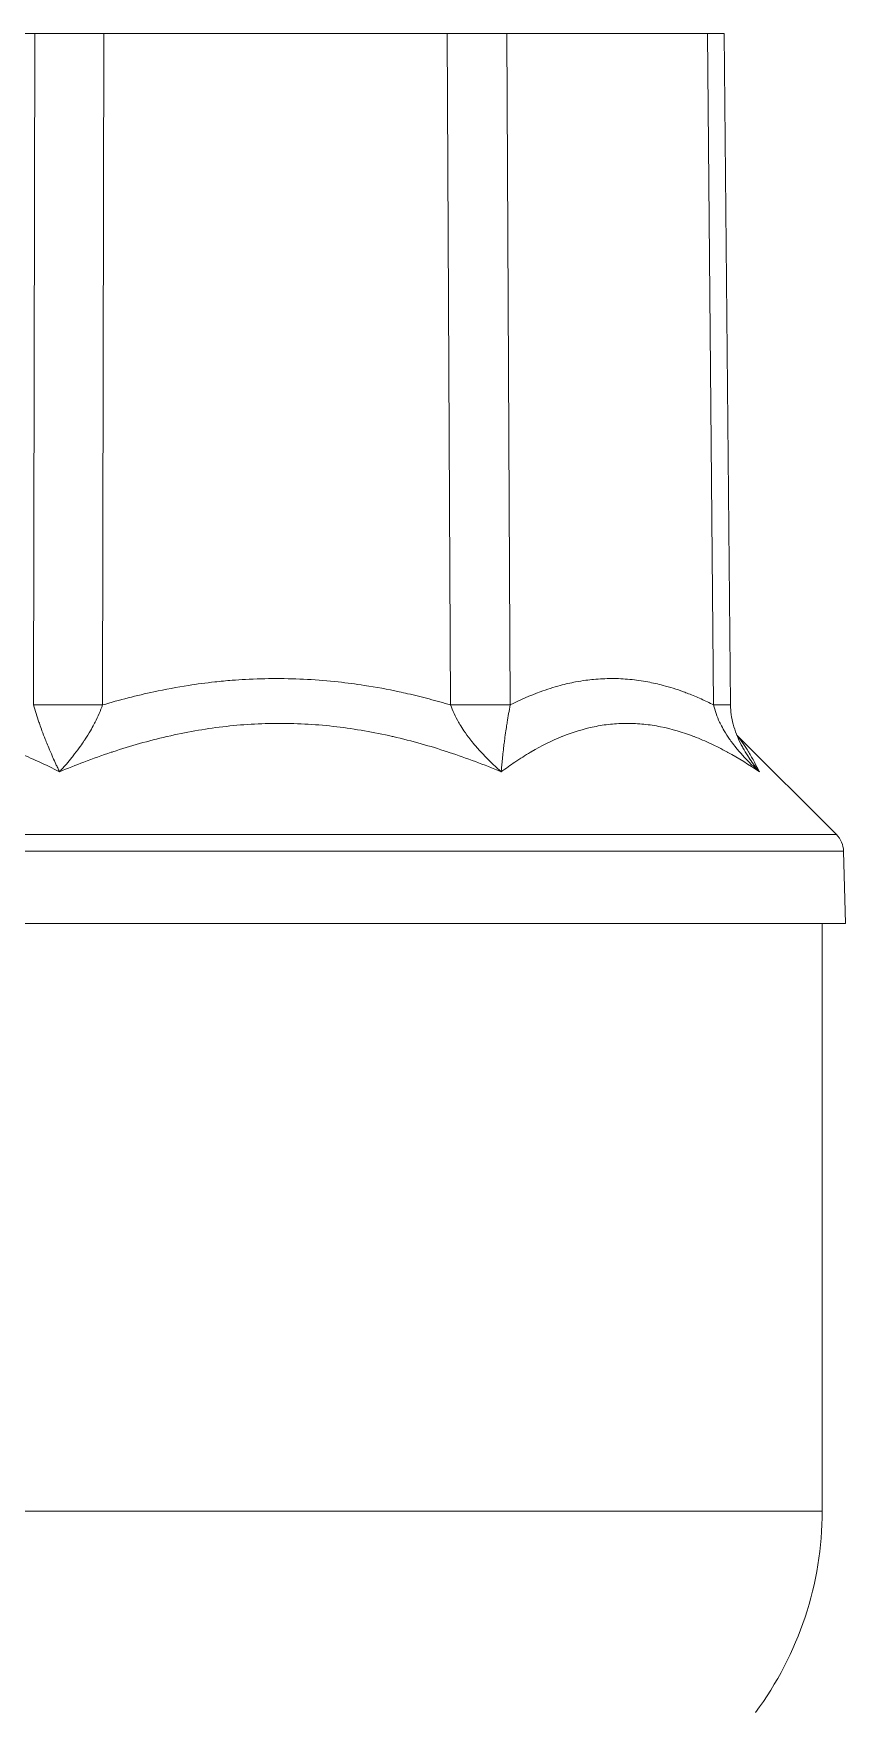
# Model space of a CAD drawing. Header units: metres. Extents: x 78 to 178, y -74 to 157.
# Drawn here: x 119.0606 to 119.1011, y -58.6127 to -58.529 of the extents above; entities that cross this region are included whole.
import ezdxf

# ---------------------------------------------------------------- set-up
doc = ezdxf.new("R2010")
doc.units = ezdxf.units.M
doc.layers.add('01_Fina', color=252, linetype='Continuous', lineweight=15)

# ---------------------------------------------------------------- blocks, each defined once
blk = doc.blocks.new('110-32-frente')
at = {"layer": '01_Fina', "linetype": 'Continuous', "lineweight": 5}
for p, q in [((7.745967842813628, 3.67772370488722), (7.760167069488468, 3.67772370488722)), ((7.760097828367043, 3.644252056249837), (7.760167069488468, 3.67772370488722)), ((7.763602161145557, 3.67772370488722), (7.760167069488468, 3.67772370488722)), ((7.763602161145557, 3.67772370488722), (7.76353292005092, 3.644252069199463)), ((7.763602161145557, 3.67772370488722), (7.780712196828644, 3.67772370488722)), ((7.780881374573831, 3.644252055318496), (7.780712196828644, 3.67772370488722)), ((7.783686353403637, 3.67772370488722), (7.780712196828644, 3.67772370488722)), ((7.783686353403637, 3.67772370488722), (7.79368437124451, 3.67772370488722)), ((7.783686353403637, 3.67772370488722), (7.783855531078664, 3.644252069199463)), ((7.793992865820974, 3.644252056249837), (7.79368437124451, 3.67772370488722)), ((7.794523174662827, 3.67772370488722), (7.79368437124451, 3.67772370488722)), ((7.794523174662827, 3.67772370488722), (7.794831648359875, 3.644254321665311)), ((7.795147540233492, 3.642750358446939), (7.800109551596584, 3.637788347083848)), ((7.800109551596584, 3.637788347083848), (7.735459163479312, 3.637788347083848)), ((7.800465293057826, 3.636960336407067), (7.735103422018063, 3.636960336407067)), ((7.800465293057826, 3.636960336407067), (7.800559599861145, 3.63335890488722)), ((7.73500911521475, 3.63335890488722), (7.800559599861145, 3.63335890488722)), ((7.799400357537947, 3.604063601885701), (7.799400357537947, 3.63335890488722)), ((7.799400357537947, 3.604063601885701), (7.743530649668507, 3.604063601885701))]:
    blk.add_line(p, q, dxfattribs=at)
for centre, radius, start, end in [((7.799249709750661, 3.636928505237925), 0.001216, 1.499999999991728, 44.99999999998863), ((7.782568357537946, 3.604063601885701), 0.016832, 323.3805031614418, 0)]:
    blk.add_arc(centre, radius, start, end, dxfattribs=at)
for centre, major_axis, ratio, start_param, end_param in [((7.762746054646591, 3.644211927136169), (-0.0045999901576133, 9.5157690356e-06), 0.009216182269648, 4.540504585501212, 5.325871301470818), ((7.780094509099343, 3.644211927136172), (-0.0045999412440642, -2.32497560566e-05), 0.0079795160769613, 3.75507672134932, 4.540443445293356), ((7.790231843722294, 3.644211927136169), (0.0045998046375796, 4.23945291419e-05), 0.0020685575872895, 4.0769851007e-06, 0.6134666573932587)]:
    blk.add_ellipse(centre, major_axis=major_axis, ratio=ratio, start_param=start_param, end_param=end_param, dxfattribs=at)
for points, knots in [([(7.76353292005092, 3.644252069199463), (7.764381765185674, 3.644504129608237), (7.765236168612182, 3.644723958989462), (7.766096447348112, 3.64490786076865), (7.766666189225277, 3.645029654485632), (7.767238508740932, 3.645135686585451), (7.767813723312166, 3.645225042129069), (7.768248808293286, 3.645292629525067), (7.768685587530327, 3.645350669930053), (7.769123937103963, 3.645398742162843), (7.769412882418906, 3.645430429763973), (7.769702510016379, 3.645457786793141), (7.769992940623396, 3.645480711258468), (7.770214043269958, 3.645498163482272), (7.770435576724885, 3.64551304390336), (7.770657671227433, 3.645525311450156), (7.771169889575483, 3.645553604192581), (7.771685093292724, 3.645568009133459), (7.772199626785059, 3.645568120628055), (7.772717326448919, 3.645568232808727), (7.773233512581222, 3.645553901997498), (7.773747664674453, 3.645525573296765), (7.774260359263749, 3.645497324901442), (7.774771031598731, 3.6454551577329), (7.775279989702398, 3.645399504187821), (7.775715102973926, 3.645351925426627), (7.776148963250308, 3.645294489372837), (7.776581714131688, 3.6452275318413), (7.777161304254597, 3.645137854556741), (7.777738679407598, 3.645031144408617), (7.778314042348724, 3.644908262104007), (7.778456693903713, 3.644877795505308), (7.778599221757296, 3.644846334754724), (7.778741615661097, 3.644813897736732), (7.779100719323857, 3.644732094712452), (7.779459105818084, 3.644644060129614), (7.779816657998202, 3.644550048470978), (7.780172726937658, 3.644456426802733), (7.780527969028058, 3.644356877249389), (7.780881367312781, 3.644252044114136)], [0, 0, 0, 0, 0.1503962124831466, 0.1503962124831466, 0.1503962124831466, 0.2499999999999996, 0.2499999999999996, 0.2499999999999996, 0.3253390372532531, 0.3253390372532531, 0.3253390372532531, 0.3749999999999996, 0.3749999999999996, 0.3749999999999996, 0.4128065191092734, 0.4128065191092734, 0.4128065191092734, 0.4999999999999996, 0.4999999999999996, 0.4999999999999996, 0.5877300242257815, 0.5877300242257815, 0.5877300242257815, 0.6752113538383816, 0.6752113538383816, 0.6752113538383816, 0.7499999999999997, 0.7499999999999997, 0.7499999999999997, 0.8501656206526904, 0.8501656206526904, 0.8501656206526904, 0.8749999999999996, 0.8749999999999996, 0.8749999999999996, 0.9376299044250336, 0.9376299044250336, 0.9376299044250336, 1, 1, 1, 1]), ([(7.783855531078714, 3.644252069199463), (7.78434994749584, 3.644504121420531), (7.784847762727864, 3.64472393442038), (7.785349501769318, 3.644907890970657), (7.78568121158252, 3.645029508361147), (7.786014636274053, 3.645135453554321), (7.78634980722095, 3.645224745715149), (7.78660387014407, 3.645292430064294), (7.786859015457133, 3.645350559799727), (7.787115165724693, 3.645398698645184), (7.787283547551588, 3.645430342987467), (7.787452363621711, 3.645457670619126), (7.787621690538742, 3.645480579936503), (7.787751070096817, 3.645498084521182), (7.787880734120384, 3.645513007073033), (7.788010750425585, 3.645525304003019), (7.78830975010031, 3.645553583364289), (7.788610613326526, 3.64556798375597), (7.788910944743867, 3.64556811605091), (7.78921364923697, 3.645568249391181), (7.78951549516465, 3.645553923279639), (7.789816325900822, 3.645525573756192), (7.79011600454487, 3.645497332802975), (7.790414675836708, 3.645455175570944), (7.790712434755711, 3.645399529905549), (7.790966804102495, 3.645351992953159), (7.791220507558335, 3.645294611935952), (7.791473621135522, 3.645227719659423), (7.791813083688473, 3.645138007273331), (7.792151372147861, 3.645031231468511), (7.79248862350959, 3.644908244041623), (7.792572029368329, 3.644877827939222), (7.792655371791241, 3.644846420263366), (7.792738641379813, 3.644814040400511), (7.792949209391416, 3.644732159806959), (7.793159430754236, 3.644644021163177), (7.793369164576631, 3.644549908359039), (7.793577736937669, 3.644456316731623), (7.793785827419256, 3.644356816677782), (7.793992861928217, 3.644252045797236)], [0, 0, 0, 0, 0.1505008491670417, 0.1505008491670417, 0.1505008491670417, 0.2500000000000002, 0.2500000000000002, 0.2500000000000002, 0.3254213494405178, 0.3254213494405178, 0.3254213494405178, 0.3750000000000001, 0.3750000000000001, 0.3750000000000001, 0.4128821277306659, 0.4128821277306659, 0.4128821277306659, 0.5, 0.5, 0.5, 0.5878062361857858, 0.5878062361857858, 0.5878062361857858, 0.6752762006393703, 0.6752762006393703, 0.6752762006393703, 0.7499999999999999, 0.7499999999999999, 0.7499999999999999, 0.8502156106320498, 0.8502156106320498, 0.8502156106320498, 0.8749999999999998, 0.8749999999999998, 0.8749999999999998, 0.9376735363665988, 0.9376735363665988, 0.9376735363665988, 1, 1, 1, 1]), ([(7.760097831638844, 3.644252057822658), (7.760139159739836, 3.644107164199482), (7.760182011277869, 3.64396415840795), (7.760225403549527, 3.643825374347677), (7.760271468931434, 3.643678040721297), (7.760318171410312, 3.643535353148415), (7.760365469604544, 3.643396261953839), (7.760378351599214, 3.643358379492234), (7.760391279097568, 3.643320763133651), (7.760404258959582, 3.643283375895412), (7.760441332450858, 3.643176589286294), (7.760478724268822, 3.643071982625652), (7.760516439717484, 3.642969153141432), (7.760569789540418, 3.642823697234923), (7.760623781164107, 3.642681804095762), (7.760678343981503, 3.642542866010241), (7.760695007092018, 3.642500435271073), (7.760711723987122, 3.642458280435594), (7.760728467211961, 3.642416442751827), (7.760768783185604, 3.642315701886674), (7.760809357783778, 3.642216539147405), (7.760849849119786, 3.642119506746542), (7.760908792133683, 3.641978257217221), (7.760967567557081, 3.641841490647696), (7.761026470218255, 3.641707687458719), (7.761037834770009, 3.641681871761498), (7.761049204107088, 3.641656166930473), (7.761060577331804, 3.641630570604885), (7.761109740304639, 3.641519925516039), (7.761158457995684, 3.641412460002072), (7.761207031563131, 3.641307127037684), (7.761237471594675, 3.64124111708768), (7.761267856771162, 3.641175945081624), (7.761298474087219, 3.641110943464076), (7.761329124677416, 3.641045871204397), (7.761360009207166, 3.640980967211756), (7.761390448643197, 3.64091759981094)], [2.7834320045e-06, 2.7834320045e-06, 2.7834320045e-06, 2.7834320045e-06, 0.1063511576115379, 0.1063511576115379, 0.1063511576115379, 0.2192509502596411, 0.2192509502596411, 0.2192509502596411, 0.25, 0.25, 0.25, 0.3378264057480204, 0.3378264057480204, 0.3378264057480204, 0.4620599323520904, 0.4620599323520904, 0.4620599323520904, 0.5, 0.5, 0.5, 0.5913558040144002, 0.5913558040144002, 0.5913558040144002, 0.7243419426946223, 0.7243419426946223, 0.7243419426946223, 0.75, 0.75, 0.75, 0.8609119361817821, 0.8609119361817821, 0.8609119361817821, 0.9304181102913244, 0.9304181102913244, 0.9304181102913244, 0.9999998219742152, 0.9999998219742152, 0.9999998219742152, 0.9999998219742152]), ([(7.76353292005092, 3.644252069199463), (7.763482457645466, 3.644107171685198), (7.763426331603299, 3.643964162040308), (7.763366623092984, 3.643825374347677), (7.763303237996047, 3.643678040721294), (7.763235781883267, 3.643535353148415), (7.763165059290586, 3.643396261953839), (7.763145797496839, 3.64335837949223), (7.763126289588939, 3.643320763133647), (7.763106534322801, 3.643283375895412), (7.763050108708548, 3.643176589286294), (7.762991833697392, 3.643071982625652), (7.762931902557539, 3.642969153141432), (7.762847127861433, 3.642823697234923), (7.762759050627835, 3.642681804095762), (7.762668109953196, 3.642542866010241), (7.762640337294378, 3.642500435271073), (7.762612296065428, 3.642458280435594), (7.762584041584865, 3.642416442751827), (7.762516007684339, 3.642315701886674), (7.762446561758821, 3.642216539147401), (7.762376373132576, 3.642119506746542), (7.762274199937514, 3.641978257217221), (7.762170440694994, 3.641841490647696), (7.762064764167043, 3.641707687458719), (7.762044375166822, 3.641681871761498), (7.762023914489098, 3.641656166930473), (7.762003384104125, 3.641630570604885), (7.761914637527538, 3.641519925516039), (7.761825532769363, 3.641412460002072), (7.761735576268506, 3.641307127037684), (7.761679202424296, 3.64124111708768), (7.76162248886338, 3.641175945081624), (7.7615648815593, 3.641110943464076), (7.76150721167, 3.641045871228044), (7.76144864370859, 3.640980967258928), (7.761390449386957, 3.64091759988003)], [0, 0, 0, 0, 0.1063511576091267, 0.1063511576091267, 0.1063511576091267, 0.219250950259083, 0.219250950259083, 0.219250950259083, 0.25, 0.25, 0.25, 0.3378264057476037, 0.3378264057476037, 0.3378264057476037, 0.462059932351765, 0.462059932351765, 0.462059932351765, 0.5, 0.5, 0.5, 0.5913558040141578, 0.5913558040141578, 0.5913558040141578, 0.7243419426944433, 0.7243419426944433, 0.7243419426944433, 0.75, 0.75, 0.75, 0.8609119361812169, 0.8609119361812169, 0.8609119361812169, 0.9304181102905821, 0.9304181102905821, 0.9304181102905821, 0.9999997966865909, 0.9999997966865909, 0.9999997966865909, 0.9999997966865909]), ([(7.780881378787178, 3.644252057004436), (7.780932271794847, 3.644107166650846), (7.780991330979098, 3.643964168134935), (7.781055894260859, 3.643825384178597), (7.781124435509702, 3.643678049262714), (7.781199213767023, 3.643535352988942), (7.781278927908957, 3.643396252411527), (7.781300630479982, 3.643358381588516), (7.781322704186372, 3.643320776603403), (7.781345145852604, 3.64328340031556), (7.781409280231202, 3.643176585386122), (7.781476222371594, 3.643071955767027), (7.781545655405459, 3.642969097618603), (7.78164385583996, 3.642823623421314), (7.781747023698451, 3.642681700512926), (7.781854475699467, 3.64254273921049), (7.781887261945733, 3.642500338701982), (7.781920449257967, 3.642458214140614), (7.781953968938707, 3.642416405463158), (7.782034762125028, 3.642315633134991), (7.78211768006551, 3.642216451565076), (7.78220188973183, 3.642119404041661), (7.782324439285495, 3.641978171672512), (7.78244973783665, 3.641841427630549), (7.782578113022523, 3.641707640588421), (7.782602874274922, 3.641681835486799), (7.782627750455062, 3.641656140954623), (7.782652739001357, 3.641630554651373), (7.782760798909727, 3.64151990981626), (7.782869802086381, 3.641412445039875), (7.782980327389324, 3.641307113433342), (7.783049587989928, 3.6412411074588), (7.783119453599247, 3.641175939573312), (7.783190618483943, 3.641110938765571), (7.78326186031245, 3.641045867678656), (7.783334407188263, 3.640980961508134), (7.783406677913482, 3.64091759980662)], [2.9838028769e-06, 2.9838028769e-06, 2.9838028769e-06, 2.9838028769e-06, 0.1063555931699096, 0.1063555931699096, 0.1063555931699096, 0.2192609546253091, 0.2192609546253091, 0.2192609546253091, 0.25, 0.25, 0.25, 0.337846844946651, 0.337846844946651, 0.337846844946651, 0.4620902758170769, 0.4620902758170769, 0.4620902758170769, 0.5, 0.5, 0.5, 0.5913745996846812, 0.5913745996846812, 0.5913745996846812, 0.7243512150495088, 0.7243512150495088, 0.7243512150495088, 0.75, 0.75, 0.75, 0.8609150295708136, 0.8609150295708136, 0.8609150295708136, 0.9304198520887408, 0.9304198520887408, 0.9304198520887408, 0.9999998235439406, 0.9999998235439406, 0.9999998235439406, 0.9999998235439406]), ([(7.783855531078664, 3.644252069199463), (7.783826952158897, 3.644107174674708), (7.783800320240196, 3.643964172028621), (7.78377561799529, 3.643825384178594), (7.783749394495358, 3.643678049262714), (7.783725326590406, 3.643535352988942), (7.783702849427691, 3.643396252411527), (7.783696729908506, 3.643358381588516), (7.783690729128202, 3.643320776603399), (7.783684836704914, 3.643283400315556), (7.783667997184068, 3.643176585386118), (7.783652090942581, 3.643071955767027), (7.783636954990428, 3.642969097618603), (7.783615547931062, 3.642823623421314), (7.783595682441812, 3.642681700512926), (7.783577131487412, 3.64254273921049), (7.78357147113531, 3.642500338701982), (7.783565933508626, 3.642458214140614), (7.783560520242225, 3.642416405463155), (7.783547472533186, 3.642315633134991), (7.783535112641346, 3.642216451565076), (7.783523476840508, 3.642119404041661), (7.783506543366463, 3.641978171672512), (7.783491138442698, 3.641841427630549), (7.783477034367797, 3.641707640588421), (7.783474313946747, 3.641681835486799), (7.783471642083413, 3.641656140954623), (7.78346901871167, 3.641630554651373), (7.783457674261825, 3.641519909816256), (7.783447349103532, 3.641412445039875), (7.783437934243026, 3.641307113433342), (7.783432034427541, 3.641241107458803), (7.783426493300722, 3.641175939573312), (7.783421272757124, 3.641110938765571), (7.783416046571106, 3.641045867704221), (7.783411141398318, 3.640980961559134), (7.783406678502537, 3.640917599881298)], [0, 0, 0, 0, 0.1063555931686196, 0.1063555931686196, 0.1063555931686196, 0.2192609546249632, 0.2192609546249632, 0.2192609546249632, 0.25, 0.25, 0.25, 0.3378468449464662, 0.3378468449464662, 0.3378468449464662, 0.4620902758169505, 0.4620902758169505, 0.4620902758169505, 0.5, 0.5, 0.5, 0.5913745996845777, 0.5913745996845777, 0.5913745996845777, 0.7243512150494196, 0.7243512150494196, 0.7243512150494196, 0.75, 0.75, 0.75, 0.8609150295741475, 0.8609150295741475, 0.8609150295741475, 0.930419852093134, 0.930419852093134, 0.930419852093134, 0.9999997962086136, 0.9999997962086136, 0.9999997962086136, 0.9999997962086136]), ([(7.793992868107956, 3.644252057822654), (7.794023515165818, 3.644107164199482), (7.794064191019813, 3.643964158407946), (7.794112105179267, 3.643825374347677), (7.794162971012504, 3.643678040721294), (7.794222014893656, 3.643535353148415), (7.794287441824117, 3.643396261953839), (7.794305261307152, 3.643358379492234), (7.794323560413346, 3.643320763133647), (7.79434232754177, 3.643283375895412), (7.794395930805912, 3.643176589286294), (7.794453188080666, 3.643071982625652), (7.794513635915827, 3.642969153141432), (7.794599141495545, 3.642823697234923), (7.794691017004246, 3.642681804095762), (7.794788384363173, 3.642542866010241), (7.79481811968732, 3.642500435271073), (7.794848369661651, 3.642458280435594), (7.794879062925523, 3.642416442751827), (7.794952969166943, 3.642315701886674), (7.795029632306602, 3.642216539147401), (7.795108209434942, 3.642119506746542), (7.795222593726122, 3.641978257217221), (7.795341043752472, 3.641841490647696), (7.795463710883063, 3.641707687458715), (7.795487378013319, 3.641681871761498), (7.795511202739178, 3.641656166930473), (7.795535182349383, 3.641630570604885), (7.795638838871981, 3.641519925516039), (7.795744275481744, 3.641412460002072), (7.795852009978204, 3.641307127037684), (7.795919524917772, 3.64124111708768), (7.795987950806626, 3.641175945081624), (7.796057976890032, 3.641110943464076), (7.796128079076041, 3.641045871204397), (7.79619978777962, 3.640980967211753), (7.796271563776549, 3.64091759981094)], [2.7834319688e-06, 2.7834319688e-06, 2.7834319688e-06, 2.7834319688e-06, 0.1063511576106594, 0.1063511576106594, 0.1063511576106594, 0.2192509502595221, 0.2192509502595221, 0.2192509502595221, 0.25, 0.25, 0.25, 0.3378264057479663, 0.3378264057479663, 0.3378264057479663, 0.4620599323520444, 0.4620599323520444, 0.4620599323520444, 0.5, 0.5, 0.5, 0.591355804014344, 0.591355804014344, 0.591355804014344, 0.7243419426946031, 0.7243419426946031, 0.7243419426946031, 0.75, 0.75, 0.75, 0.8609119361816837, 0.8609119361816837, 0.8609119361816837, 0.9304181102911648, 0.9304181102911648, 0.9304181102911648, 0.9999998219743896, 0.9999998219743896, 0.9999998219743896, 0.9999998219743896]), ([(7.794831648359875, 3.644254321665311), (7.7948346314312, 3.643930658404382), (7.794883805206559, 3.64360554893749), (7.795055959274678, 3.642955600232337), (7.795186403288332, 3.642627453596444), (7.795344745075872, 3.642318506656612)], [0, 0, 0, 0, 0.096345632023046, 0.096345632023046, 0.2015145254035472, 0.2015145254035472, 0.2015145254035472, 0.2015145254035472]), ([(7.761390449221642, 3.640917601053686), (7.760699561399321, 3.641272559411628), (7.759999499793429, 3.641598413775401), (7.759287846201153, 3.641888665339942), (7.759264968145089, 3.641897996272348), (7.75924207813248, 3.641907290478851), (7.759219176685824, 3.641916547522193), (7.75886825503391, 3.642058394322937), (7.7585139902625, 3.642191762608145), (7.758157907149623, 3.642315112283895), (7.757779587788143, 3.642446164751369), (7.757399217326003, 3.642565907986906), (7.757017085163048, 3.642673434628644), (7.757005272287514, 3.642676758606466), (7.75699345772859, 3.642680070906489), (7.756981641474787, 3.642683371509814), (7.756232703342648, 3.642892570442935), (7.755476544514231, 3.643054820455109), (7.754711738579402, 3.643164739492046), (7.754324960596263, 3.643220327794228), (7.753935970383061, 3.64326253580629), (7.753544608999945, 3.643290813958326), (7.753151987018441, 3.643319183195981), (7.752756978078152, 3.643333532483488), (7.752359760005205, 3.643333343120911), (7.751965737789639, 3.643333155281868), (7.751569627191408, 3.64331863291877), (7.751176243140698, 3.643290263640366), (7.750782859089981, 3.643261894361963), (7.750390942074268, 3.643219630326015), (7.750000437591531, 3.643164178782221), (7.749219428626055, 3.643053275694629), (7.74844403426698, 3.642889639193949), (7.747673793988078, 3.642679497316252), (7.747666005915966, 3.642677372524623), (7.747658218371897, 3.642675242979041), (7.747650431355808, 3.642673108685944), (7.746888082532841, 3.642464161406007), (7.746130791397909, 3.64220971436001), (7.745378125020371, 3.641916129716714), (7.745357557305666, 3.641908107084955), (7.745336992038418, 3.641900054804139), (7.7453164291082, 3.641891972955364), (7.744928077196732, 3.641739338997712), (7.744540558851787, 3.641576170484223), (7.744156175494914, 3.641404426665777), (7.743808502412626, 3.641249085125476), (7.743463393951338, 3.641086724848495), (7.743119684452764, 3.640917600520944)], [1.52883621e-08, 1.52883621e-08, 1.52883621e-08, 1.52883621e-08, 0.1211066937485907, 0.1211066937485907, 0.1211066937485907, 0.125, 0.125, 0.125, 0.1846576051163235, 0.1846576051163235, 0.1846576051163235, 0.2480406363769735, 0.2480406363769735, 0.2480406363769735, 0.2500000000000001, 0.2500000000000001, 0.2500000000000001, 0.3741884404879914, 0.3741884404879914, 0.3741884404879914, 0.4369930715102337, 0.4369930715102337, 0.4369930715102337, 0.5000000000000001, 0.5000000000000001, 0.5000000000000001, 0.5625, 0.5625, 0.5625, 0.6249999999999997, 0.6249999999999997, 0.6249999999999997, 0.7499999999999997, 0.7499999999999997, 0.7499999999999997, 0.7512639030183803, 0.7512639030183803, 0.7512639030183803, 0.8749999999999998, 0.8749999999999998, 0.8749999999999998, 0.8783812706637725, 0.8783812706637725, 0.8783812706637725, 0.942240016060842, 0.942240016060842, 0.942240016060842, 0.9999999748264768, 0.9999999748264768, 0.9999999748264768, 0.9999999748264768]), ([(7.783406678733015, 3.64091760107177), (7.782551189821062, 3.641272594969573), (7.781685801791958, 3.641598494572122), (7.780808304586293, 3.641888785433848), (7.780780344537938, 3.641898035088981), (7.780752372219887, 3.641907248658206), (7.780724388323812, 3.641916425707307), (7.78029151642265, 3.642058381876683), (7.77985506917929, 3.642191849182967), (7.779417152842405, 3.642315255952574), (7.778952215750087, 3.642446277291128), (7.778485624976461, 3.642565957887455), (7.778017584253937, 3.64267345628804), (7.778003554333899, 3.642676678644328), (7.777989523111203, 3.642679890050754), (7.777975490575442, 3.642683090489718), (7.777057830324693, 3.642892383783156), (7.776134467700599, 3.643054730242432), (7.775204359498188, 3.643164714008417), (7.774734227474397, 3.643220306347405), (7.774262371403957, 3.643262522460112), (7.773788542891253, 3.643290806924728), (7.773313872454309, 3.643319141646717), (7.772837221622857, 3.643333495011919), (7.772359101685729, 3.643333341731047), (7.771884195300942, 3.643333189480412), (7.771408325467683, 3.643318703970877), (7.770936613923419, 3.643290384603567), (7.770464902379153, 3.643262065236257), (7.769995902056763, 3.643219859847501), (7.769529479316226, 3.643164465319731), (7.76859663383516, 3.643053676264194), (7.767674108311702, 3.642890131527042), (7.766760624062242, 3.642679960956023), (7.766750651823544, 3.642677666585754), (7.766740680663588, 3.642675366659616), (7.766730710578713, 3.642673061185078), (7.76582739371058, 3.642464178907069), (7.764932897450548, 3.642209802633836), (7.764045922428693, 3.641916226519053), (7.764020937805923, 3.641907956964331), (7.763995958932653, 3.641899656165858), (7.76397098567471, 3.641891324221127), (7.763513418202863, 3.641738663847629), (7.763057734669317, 3.641575559747594), (7.76260633300361, 3.641403946320647), (7.762198093332784, 3.641248742177086), (7.761793356424307, 3.641086575022505), (7.761390449001076, 3.640917600549951)], [1.48465751e-08, 1.48465751e-08, 1.48465751e-08, 1.48465751e-08, 0.1211400655707425, 0.1211400655707425, 0.1211400655707425, 0.1249999999999999, 0.1249999999999999, 0.1249999999999999, 0.1847078101698722, 0.1847078101698722, 0.1847078101698722, 0.2480997718561918, 0.2480997718561918, 0.2480997718561918, 0.2499999999999998, 0.2499999999999998, 0.2499999999999998, 0.3742657681819774, 0.3742657681819774, 0.3742657681819774, 0.4370770808151331, 0.4370770808151331, 0.4370770808151331, 0.4999999999999993, 0.4999999999999993, 0.4999999999999993, 0.5624999999999996, 0.5624999999999996, 0.5624999999999996, 0.6249999999999997, 0.6249999999999997, 0.6249999999999997, 0.7499999999999999, 0.7499999999999999, 0.7499999999999999, 0.7513645882107456, 0.7513645882107456, 0.7513645882107456, 0.8749999999999998, 0.8749999999999998, 0.8749999999999998, 0.8784826055394999, 0.8784826055394999, 0.8784826055394999, 0.9422919417414098, 0.9422919417414098, 0.9422919417414098, 0.999999975153797, 0.999999975153797, 0.999999975153797, 0.999999975153797]), ([(7.79627156433937, 3.640917601053686), (7.795752728139156, 3.641272559411625), (7.795229108887312, 3.641598413775398), (7.794700020434859, 3.641888665339942), (7.794683011435808, 3.641897996272344), (7.794665996796347, 3.641907290478851), (7.794648976943108, 3.641916547522189), (7.794388179662262, 3.642058394322937), (7.794125691057729, 3.642191762608145), (7.793862779651548, 3.642315112283892), (7.793583450271092, 3.642446164751365), (7.793303644646741, 3.642565907986906), (7.793023717496082, 3.64267343462864), (7.793015064090512, 3.642676758606466), (7.793006410569425, 3.642680070906489), (7.79299775692796, 3.642683371509814), (7.792449271580316, 3.642892570442935), (7.791900062774054, 3.643054820455109), (7.791350106920496, 3.643164739492046), (7.791071983011974, 3.643220327794223), (7.790793667559192, 3.64326253580629), (7.790515135245101, 3.643290813958326), (7.790235705761787, 3.643319183195981), (7.789956057727202, 3.643333532483488), (7.789676382842607, 3.643333343120911), (7.789398958110027, 3.643333155281865), (7.789121571286173, 3.64331863291877), (7.788847566458904, 3.643290263640366), (7.788573561631637, 3.643261894361959), (7.788302027688104, 3.643219630326015), (7.788032822405233, 3.643164178782221), (7.787494411839496, 3.643053275694629), (7.786965364222852, 3.642889639193949), (7.786444259059955, 3.642679497316252), (7.78643899004885, 3.642677372524623), (7.786433721847991, 3.642675242979045), (7.786428454456235, 3.642673108685947), (7.785912776838358, 3.642464161406007), (7.785404849630985, 3.64220971436001), (7.784903206860178, 3.641916129716714), (7.784889498734366, 3.641908107084955), (7.784875794678918, 3.641900054804143), (7.784862094595907, 3.641891972955367), (7.7846033545541, 3.641739338997716), (7.784346030568514, 3.641576170484228), (7.784091480747782, 3.641404426665783), (7.783861241536883, 3.64124908512548), (7.783633272139312, 3.641086724848495), (7.783406678480673, 3.640917600520946)], [1.52883381e-08, 1.52883381e-08, 1.52883381e-08, 1.52883381e-08, 0.1211066937485003, 0.1211066937485003, 0.1211066937485003, 0.1250000000000002, 0.1250000000000002, 0.1250000000000002, 0.1846576051162134, 0.1846576051162134, 0.1846576051162134, 0.2480406363767938, 0.2480406363767938, 0.2480406363767938, 0.2500000000000004, 0.2500000000000004, 0.2500000000000004, 0.3741884404877237, 0.3741884404877237, 0.3741884404877237, 0.4369930715099171, 0.4369930715099171, 0.4369930715099171, 0.5000000000000006, 0.5000000000000006, 0.5000000000000006, 0.5625000000000006, 0.5625000000000006, 0.5625000000000006, 0.6250000000000004, 0.6250000000000004, 0.6250000000000004, 0.7500000000000001, 0.7500000000000001, 0.7500000000000001, 0.7512639030178277, 0.7512639030178277, 0.7512639030178277, 0.8750000000000001, 0.8750000000000001, 0.8750000000000001, 0.8783812706631234, 0.8783812706631234, 0.8783812706631234, 0.9422400160602032, 0.9422400160602032, 0.9422400160602032, 0.9999999748262192, 0.9999999748262192, 0.9999999748262192, 0.9999999748262192]), ([(7.795155438227347, 3.642730811537216), (7.795169888081339, 3.642714178287363), (7.795184351864713, 3.642697226960741), (7.79519882919078, 3.642679960956023), (7.795200752991157, 3.642677666585754), (7.79520267703021, 3.642675366659616), (7.795204601307452, 3.642673061185078), (7.795378946071764, 3.642464178907065), (7.795555241500686, 3.642209802633836), (7.795732753457508, 3.641916226519053), (7.795737753676412, 3.641907956964331), (7.795742754936256, 3.641899656165858), (7.795747757241679, 3.641891324221127), (7.795839410971958, 3.641738663847629), (7.795931415169518, 3.641575559747594), (7.796023141094557, 3.641403946320643), (7.796106096396427, 3.641248742177083), (7.796188824280343, 3.641086575022502), (7.796271564211687, 3.640917600549951)], [0.7397309571962466, 0.7397309571962466, 0.7397309571962466, 0.7397309571962466, 0.75, 0.75, 0.75, 0.7513645882107458, 0.7513645882107458, 0.7513645882107458, 0.8750000000000001, 0.8750000000000001, 0.8750000000000001, 0.8784826055395006, 0.8784826055395006, 0.8784826055395006, 0.9422919417414461, 0.9422919417414461, 0.9422919417414461, 0.9999999751538045, 0.9999999751538045, 0.9999999751538045, 0.9999999751538045]), ([(7.795344743633571, 3.642318507747397), (7.795379178905817, 3.642251318503781), (7.795414605735843, 3.642184928421176), (7.795450835343443, 3.642119506746542), (7.795529057355473, 3.641978257217221), (7.795611026732253, 3.641841490647696), (7.795696754323266, 3.641707687458715), (7.795713294418831, 3.641681871761498), (7.795729974948037, 3.641656166930473), (7.795746793843335, 3.641630570604885), (7.795819496784942, 3.641519925516039), (7.795893999363222, 3.641412460002072), (7.795970641004209, 3.641307127037684), (7.796018670706202, 3.64124111708768), (7.79606754742074, 3.64117594508162), (7.796117771627222, 3.641110943464076), (7.796168050397844, 3.641045871228044), (7.796219681606673, 3.640980967258928), (7.796271563872678, 3.640917599880027)], [0.5297614331334508, 0.5297614331334508, 0.5297614331334508, 0.5297614331334508, 0.5913558040141722, 0.5913558040141722, 0.5913558040141722, 0.7243419426944439, 0.7243419426944439, 0.7243419426944439, 0.75, 0.75, 0.75, 0.8609119361806898, 0.8609119361806898, 0.8609119361806898, 0.9304181102899548, 0.9304181102899548, 0.9304181102899548, 0.9999997966867208, 0.9999997966867208, 0.9999997966867208, 0.9999997966867208])]:
    blk.add_open_spline(points, degree=3, knots=knots, dxfattribs=at)

msp = doc.modelspace()

# ---------------------------------------------------------------- block references
msp.add_blockref('110-32-frente', (111.3005286270966, -62.20667496279316))

doc.saveas('drawing.dxf')
